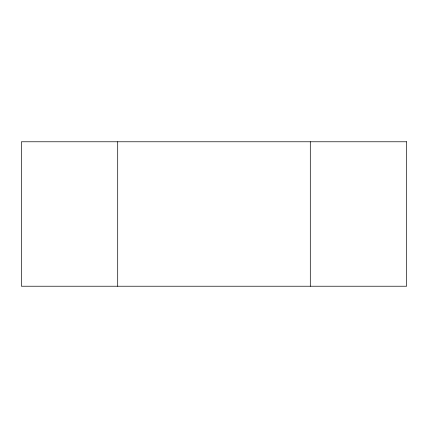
<?xml version="1.0" encoding="UTF-8"?>
<svg xmlns="http://www.w3.org/2000/svg" width="428" height="428" viewBox="0 0 428 428"><rect width="100%" height="100%" fill="white"/><g stroke="black" fill="none" stroke-linecap="round" stroke-linejoin="round"><path stroke-width="0.64" d="M310.3 141.775L310.3 286.225M117.7 141.775L117.7 286.225M406.6 141.775L21.4 141.775L21.4 286.225L406.6 286.225L406.6 141.775"/></g></svg>
